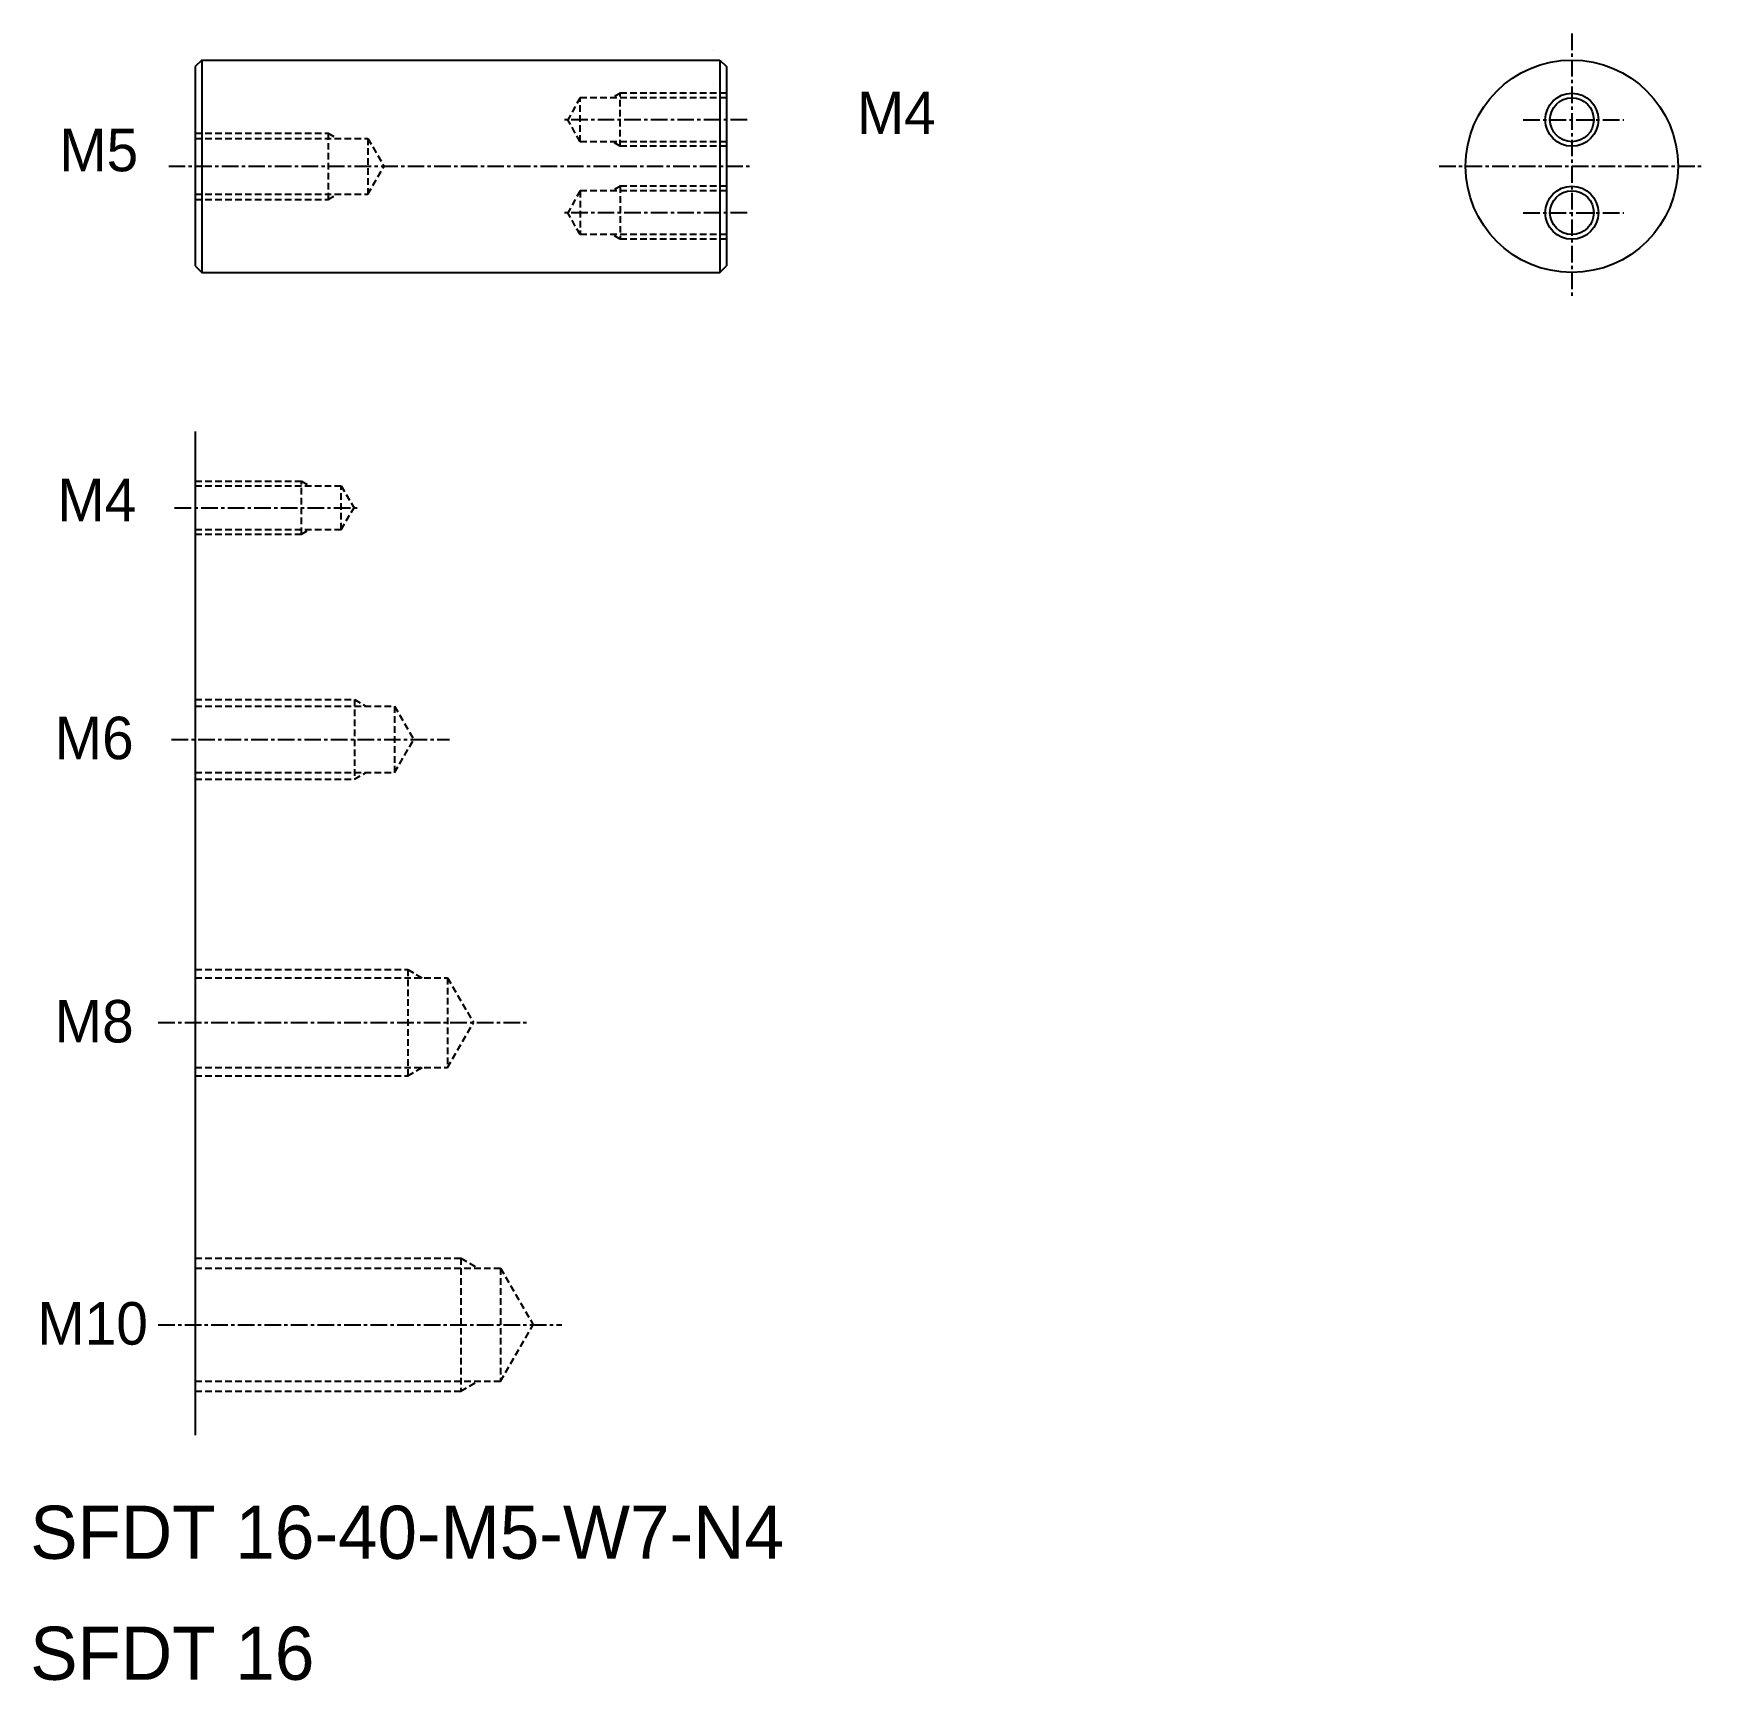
# Model space of a CAD drawing. Extents: x 70 to 196, y 70 to 194.
import ezdxf

# ---------------------------------------------------------------- set-up
doc = ezdxf.new("R2010")
doc.units = 0
doc.linetypes.add('CENTER', pattern=[2, 1.25, -0.25, 0.25, -0.25])
doc.linetypes.add('DASHED', pattern=[0.75, 0.5, -0.25])
doc.layers.get('0').update_dxf_attribs({"linetype": 'CONTINUOUS'})
doc.layers.add('CENTER', color=1, linetype='CENTER')

# ---------------------------------------------------------------- blocks, each defined once
blk = doc.blocks.new('A$C4B8164E4')
at = {"color": 3, "linetype": 'CONTINUOUS'}
for centre in [(0, 3.5), (0, -3.5)]:
    blk.add_circle(centre, 2, dxfattribs=at)
at = {"color": 7, "linetype": 'CONTINUOUS'}
for centre in [(0, 3.5), (0, -3.5)]:
    blk.add_circle(centre, 1.65, dxfattribs=at)
at = {"layer": 'CENTER', "color": 1, "linetype": 'CENTER'}
for p, q in [((-3.67, 3.5), (3.91, 3.5)), ((-3.67, -3.5), (3.91, -3.5))]:
    blk.add_line(p, q, dxfattribs=at)

msp = doc.modelspace()

# ---------------------------------------------------------------- linework, layer by layer
at = {"color": 7, "linetype": 'CONTINUOUS'}
for p, q in [((120.93, 192.59), (120.93, 192.59)), ((82.43, 191.84), (81.93, 191.34)), ((81.93, 191.34), (81.93, 176.34)), ((82.43, 191.84), (82.43, 175.84)), ((82.43, 191.84), (121.43, 191.84)), ((121.43, 191.84), (121.43, 175.84)), ((121.43, 191.84), (121.93, 191.34)), ((121.93, 191.34), (121.93, 176.34)), ((120.93, 190.09), (120.93, 190.09)), ((81.93, 176.34), (82.43, 175.84)), ((121.43, 175.84), (121.93, 176.34)), ((82.43, 175.84), (121.43, 175.84)), ((81.93, 163.86), (81.93, 88.29))]:
    msp.add_line(p, q, dxfattribs=at)
for p, q in [((121.93, 190.84), (121.93, 190.84)), ((121.93, 187.59), (121.93, 187.59)), ((120.93, 183.84), (120.93, 183.84)), ((120.93, 183.84), (120.93, 183.84)), ((121.93, 183.84), (121.93, 183.84)), ((121.93, 183.84), (121.93, 183.84))]:
    msp.add_line(p, q)
at = {"color": 3, "linetype": 'DASHED'}
for p, q in [((110.93, 188.99), (109.98, 187.34)), ((121.93, 188.99), (110.93, 188.99)), ((110.93, 185.69), (110.93, 188.99)), ((113.93, 189.34), (113.33, 188.99)), ((121.93, 189.34), (113.93, 189.34)), ((113.93, 185.34), (113.93, 189.34)), ((81.93, 186.34), (91.93, 186.34)), ((91.93, 186.34), (91.93, 181.34)), ((91.93, 186.34), (92.54, 185.99)), ((110.93, 185.69), (109.98, 187.34)), ((81.93, 185.94), (94.93, 185.94)), ((94.93, 185.94), (96.15, 183.84)), ((94.93, 185.94), (94.93, 181.74)), ((121.93, 185.69), (110.93, 185.69)), ((113.93, 185.34), (113.33, 185.69)), ((121.93, 185.34), (113.93, 185.34)), ((94.93, 181.74), (96.15, 183.84)), ((81.93, 181.74), (94.93, 181.74)), ((81.93, 181.34), (91.93, 181.34)), ((91.93, 181.34), (92.54, 181.69)), ((110.93, 181.99), (109.98, 180.34)), ((110.93, 181.99), (110.93, 178.69)), ((121.93, 181.99), (110.93, 181.99)), ((113.93, 182.34), (113.33, 181.99)), ((113.93, 182.34), (113.93, 178.34)), ((121.93, 182.34), (113.93, 182.34)), ((110.93, 178.69), (109.98, 180.34)), ((121.93, 178.69), (110.93, 178.69)), ((113.93, 178.34), (113.33, 178.69)), ((121.93, 178.34), (113.93, 178.34)), ((81.93, 160.13), (89.93, 160.13)), ((89.93, 156.13), (89.93, 160.13)), ((89.93, 160.13), (90.54, 159.78)), ((81.93, 159.78), (92.93, 159.78)), ((92.93, 159.78), (93.89, 158.13)), ((92.93, 156.48), (92.93, 159.78)), ((92.93, 156.48), (93.89, 158.13)), ((81.93, 156.48), (92.93, 156.48)), ((81.93, 156.13), (89.93, 156.13)), ((89.93, 156.13), (90.54, 156.48)), ((81.93, 143.68), (93.93, 143.68)), ((93.93, 143.68), (93.93, 137.68)), ((93.93, 143.68), (94.8, 143.18)), ((81.93, 143.18), (96.93, 143.18)), ((96.93, 143.18), (96.93, 138.18)), ((96.93, 143.18), (98.38, 140.68)), ((96.93, 138.18), (98.38, 140.68)), ((81.93, 138.18), (96.93, 138.18)), ((81.93, 137.68), (93.93, 137.68)), ((93.93, 137.68), (94.8, 138.18)), ((81.93, 123.36), (97.93, 123.36)), ((97.93, 123.36), (97.93, 115.36)), ((97.93, 123.36), (99.02, 122.73)), ((81.93, 122.73), (100.93, 122.73)), ((100.93, 122.73), (100.93, 115.98)), ((100.93, 122.73), (102.88, 119.36)), ((100.93, 115.98), (102.88, 119.36)), ((81.93, 115.98), (100.93, 115.98)), ((97.93, 115.36), (99.02, 115.98)), ((81.93, 115.36), (97.93, 115.36)), ((81.93, 101.61), (101.93, 101.61)), ((81.93, 100.86), (104.93, 100.86)), ((101.93, 101.61), (101.93, 91.61)), ((101.93, 101.61), (103.23, 100.86)), ((104.93, 100.86), (107.39, 96.61)), ((104.93, 100.86), (104.93, 92.36)), ((104.93, 92.36), (107.39, 96.61)), ((81.93, 92.36), (104.93, 92.36)), ((101.93, 91.61), (103.23, 92.36)), ((81.93, 91.61), (101.93, 91.61))]:
    msp.add_line(p, q, dxfattribs=at)
at = {"color": 7, "linetype": 'CONTINUOUS'}
msp.add_circle((185.61, 183.84), 8, dxfattribs=at)
at = {"layer": 'CENTER', "color": 1, "linetype": 'CENTER'}
for p, q in [((185.61, 193.84), (185.61, 173.84)), ((123.49, 187.34), (109.54, 187.34)), ((79.93, 183.84), (123.93, 183.84)), ((175.61, 183.84), (195.61, 183.84)), ((123.49, 180.34), (109.54, 180.34)), ((80.38, 158.13), (94.33, 158.13)), ((80.15, 140.68), (101.08, 140.68)), ((79.14, 119.36), (107.05, 119.36)), ((79.14, 96.61), (109.55, 96.61))]:
    msp.add_line(p, q, dxfattribs=at)

# ---------------------------------------------------------------- block references
at = {"color": 7, "linetype": 'CONTINUOUS'}
msp.add_blockref('A$C4B8164E4', (185.61, 183.84), dxfattribs=at)

# ---------------------------------------------------------------- texts
for s, height, p in [('M4', 3.2, (131.76, 186.26)), ('M5', 3.2, (71.69, 183.46)), ('M4', 3.2, (71.54, 157.11)), ('M6', 3.2, (71.35, 139.19)), ('M8', 3.2, (71.35, 117.86)), ('M10', 3.2, (70.04, 95.11)), ('SFDT 16-40-M5-W7-N4', 4, (69.5, 78.98)), ('SFDT 16', 4, (69.5, 69.87))]:
    msp.add_text(s, height=height, dxfattribs=at).set_placement(p)

doc.saveas('drawing.dxf')
